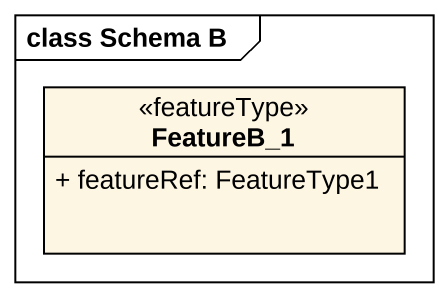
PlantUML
@startuml
mainframe class Schema B
hide circle
hide empty members
skinparam classAttributeIconSize 0
class FeatureB_1 <<featureType>> {
  + featureRef: FeatureType1
}
@enduml
